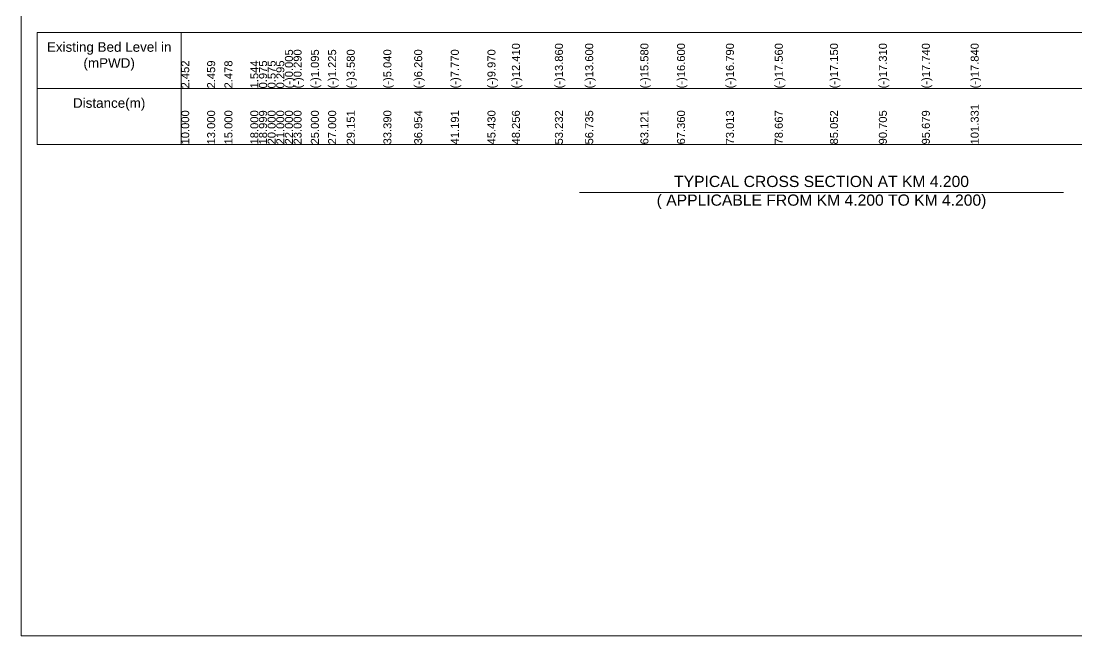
# Model space of a CAD drawing. Header units: inches. Extents: x 89000 to 845017, y -7071 to 0.
# Drawn here: x 775000 to 781595, y -7071 to -3229 of the extents above; entities that cross this region are included whole.
import ezdxf

# ---------------------------------------------------------------- set-up
doc = ezdxf.new("R2010")
doc.units = ezdxf.units.IN
doc.header["$LTSCALE"] = 7
doc.header["$MEASUREMENT"] = 0
for name, color, linetype, lineweight in [('Cross section Data Border', 7, 'Continuous', 9), ('Cross Section Labels', 7, 'Continuous', 9), ('Long Section Labels', 7, 'Continuous', 9)]:
    doc.layers.add(name, color=color, linetype=linetype, lineweight=lineweight)
doc.styles.get("Standard").update_dxf_attribs({"font": 'arial.ttf'})

msp = doc.modelspace()

# ---------------------------------------------------------------- linework, layer by layer
at = {"layer": 'Cross section Data Border'}
msp.add_lwpolyline([(775100, -3300), (781773.47174, -3300), (781773.47174, -4000), (775100, -4000)], close=True, dxfattribs=at)
for points in [[(776000, -3300), (776000, -4000)], [(775100, -3650), (781773.47174, -3650)]]:
    msp.add_lwpolyline(points, dxfattribs=at)
at = {"layer": 'Cross Section Labels'}
msp.add_lwpolyline([(775000, 0), (785000, 0), (785000, -7071), (775000, -7071)], close=True, dxfattribs=at)
msp.add_lwpolyline([(778488, -4300), (780000, -4300), (781512, -4300)], dxfattribs=at)

# ---------------------------------------------------------------- texts
at = {"layer": 'Cross section Data Border', "char_height": 60, "width": 800, "attachment_point": 5}
for s, insert in [('Existing Bed Level in (mPWD)', (775550, -3450)), ('Distance(m)', (775550, -3750))]:
    msp.add_mtext(s, dxfattribs=dict(at, insert=insert))
at = {"layer": 'Cross Section Labels', "insert": (780000, -4300), "char_height": 70, "attachment_point": 5}
msp.add_mtext('TYPICAL CROSS SECTION AT KM 4.200^J( APPLICABLE FROM KM 4.200 TO KM 4.200)', dxfattribs=at)
at = {"layer": 'Long Section Labels', "char_height": 50, "attachment_point": 1, "rotation": 90}
for s, insert in [('(-)0.005', (776647.98497, -3650)), ('(-)0.290', (776702.00027, -3650)), ('(-)1.095', (776809.99114, -3650)), ('(-)1.225', (776917.98201, -3650)), ('(-)3.580', (777034.14601, -3650)), ('(-)5.040', (777263.07136, -3650)), ('(-)6.260', (777455.50741, -3650)), ('(-)7.770', (777684.32832, -3650)), ('(-)9.970', (777913.20181, -3650)), ('(-)12.410', (778065.80651, -3650)), ('(-)13.860', (778334.53949, -3650)), ('(-)13.600', (778523.69856, -3650)), ('(-)15.580', (778868.557, -3650)), ('(-)16.600', (779097.47158, -3650)), ('(-)16.790', (779402.72499, -3650)), ('(-)17.560', (779708.00956, -3650)), ('(-)17.150', (780052.82888, -3650)), ('(-)17.310', (780358.07697, -3650)), ('(-)17.740', (780626.66815, -3650)), ('(-)17.840', (780931.87908, -3650)), ('2.452', (776000, -3650)), ('2.459', (776162.00617, -3650)), ('2.478', (776269.99705, -3650)), ('1.544', (776432.00322, -3650)), ('0.975', (776485.97879, -3650)), ('0.575', (776539.99409, -3650)), ('0.295', (776594.00939, -3650)), ('101.331', (780931.87908, -4000)), ('10.000', (776000, -4000)), ('13.000', (776162.00617, -4000)), ('15.000', (776269.99705, -4000)), ('18.000', (776432.00322, -4000)), ('18.999', (776485.97879, -4000)), ('20.000', (776539.99409, -4000)), ('21.000', (776594.00939, -4000)), ('22.000', (776647.98497, -4000)), ('23.000', (776702.00027, -4000)), ('25.000', (776809.99114, -4000)), ('27.000', (776917.98201, -4000)), ('29.151', (777034.14601, -4000)), ('33.390', (777263.07136, -4000)), ('36.954', (777455.50741, -4000)), ('41.191', (777684.32832, -4000)), ('45.430', (777913.20181, -4000)), ('48.256', (778065.80651, -4000)), ('53.232', (778334.53949, -4000)), ('56.735', (778523.69856, -4000)), ('63.121', (778868.557, -4000)), ('67.360', (779097.47158, -4000)), ('73.013', (779402.72499, -4000)), ('78.667', (779708.00956, -4000)), ('85.052', (780052.82888, -4000)), ('90.705', (780358.07697, -4000)), ('95.679', (780626.66815, -4000))]:
    msp.add_mtext(s, dxfattribs=dict(at, insert=insert))

doc.saveas('drawing.dxf')
